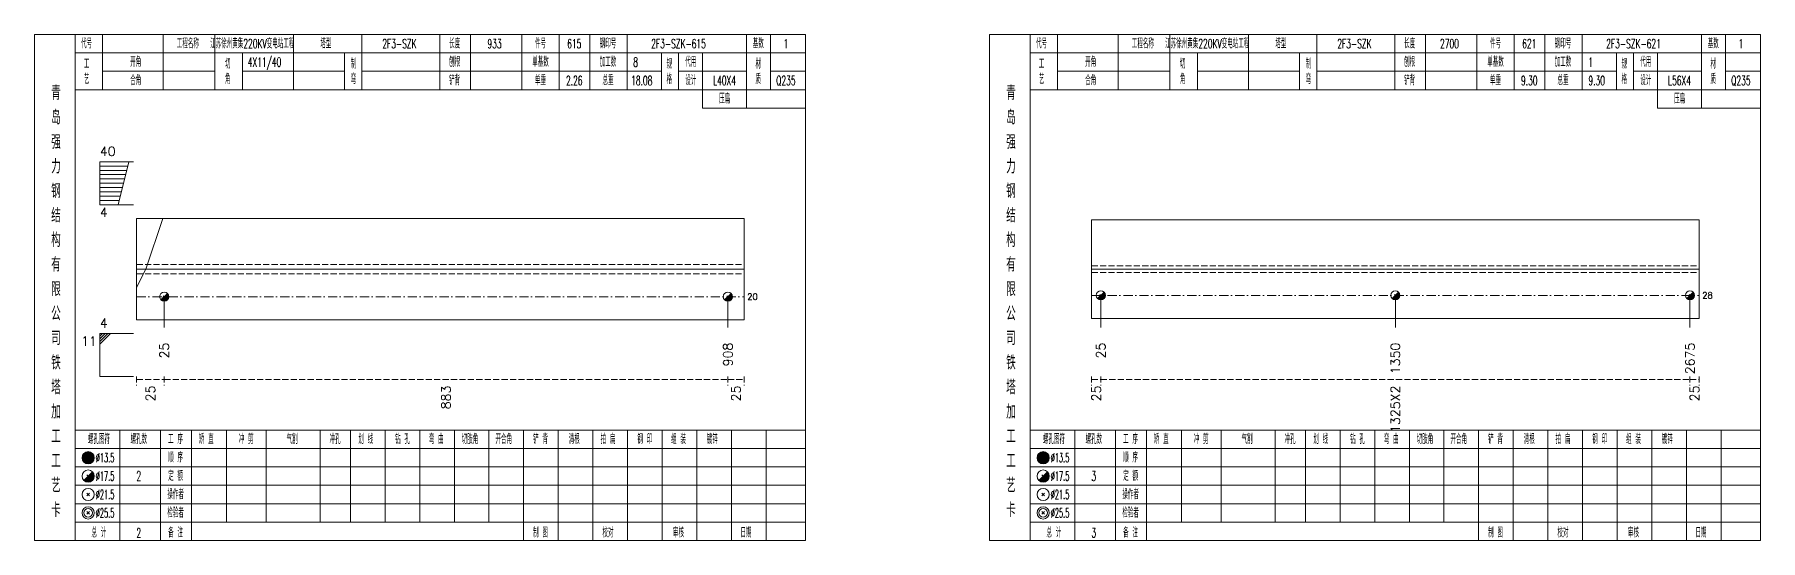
# Model space of a CAD drawing. Extents: x 0 to 4623, y -1159 to 4890.
# Drawn here: x 0 to 563, y 1800 to 1965 of the extents above; entities that cross this region are included whole.
import ezdxf
from ezdxf.enums import TextEntityAlignment as Align

# ---------------------------------------------------------------- set-up
doc = ezdxf.new("R2010")
doc.units = 0
doc.header["$MEASUREMENT"] = 0
doc.linetypes.add('一点画线', pattern=[5.2, 3, -1, 0.2, -1])
doc.linetypes.add('虚线', pattern=[2.75, 2, -0.75])
doc.layers.get('0').update_dxf_attribs({"linetype": 'CONTINUOUS', "lineweight": 25})
for name, color, linetype, lineweight in [('1', 7, 'CONTINUOUS', 25), ('4', 7, 'CONTINUOUS', 25), ('5', 7, 'CONTINUOUS', 25)]:
    doc.layers.add(name, color=color, linetype=linetype, lineweight=lineweight)
doc.styles.get("Standard").update_dxf_attribs({"font": 'simplex.shx', "width": 0.7, "height": 3, "bigfont": 'gbhzfs.shx'})

# ---------------------------------------------------------------- blocks, each defined once
blk = doc.blocks.new('孔17.5')
at = {"layer": '5', "color": 7, "linetype": 'Continuous', "lineweight": 13}
for p, q in [((-0.707, -0.707), (0.707, 0.707)), ((-0.2, 0.2), (0.2, -0.2))]:
    blk.add_line(p, q, dxfattribs=at)
blk.add_circle((0, 0), 1, dxfattribs=at)
for radius in [0.9, 0.8, 0.7, 0.6, 0.5, 0.4, 0.3, 0.2, 0.1]:
    blk.add_arc((0, 0), radius, 225, 45, dxfattribs=at)

msp = doc.modelspace()

# ---------------------------------------------------------------- linework, layer by layer
at = {"color": 7, "linetype": 'Continuous', "lineweight": 13}
for p, q in [((21.3, 1923.5), (32.3, 1923.5)), ((21.3, 1909.5), (21.3, 1923.5)), ((21.3, 1922.1), (30.45, 1922.1)), ((21.3, 1920.7), (30.1, 1920.7)), ((21.3, 1919.3), (29.75, 1919.3)), ((27.3, 1909.5), (30.8, 1923.5)), ((21.3, 1917.9), (29.4, 1917.9)), ((21.3, 1916.5), (29.05, 1916.5)), ((21.3, 1915.1), (28.7, 1915.1)), ((21.3, 1913.7), (28.35, 1913.7)), ((21.3, 1912.3), (28, 1912.3)), ((21.3, 1910.9), (27.65, 1910.9)), ((21.3, 1909.5), (32.3, 1909.5)), ((36.3, 1888.5), (41.793, 1905)), ((33.3, 1882.5), (36.3, 1888.5)), ((347.7, 1879.929), (347.7, 1869.5)), ((443.75, 1879.929), (443.75, 1869.5)), ((539.8, 1879.929), (539.8, 1869.5)), ((42.3, 1879.5), (42.3, 1869.5)), ((226.092, 1879.5), (226.092, 1869.5)), ((21.3, 1867.5), (32.3, 1867.5)), ((21.3, 1867.5), (21.3, 1853.5)), ((22.175, 1867.5), (21.3, 1866.625)), ((23.05, 1867.5), (21.3, 1865.75)), ((23.925, 1867.5), (21.3, 1864.875)), ((24.8, 1867.5), (21.3, 1864)), ((21.3, 1853.5), (32.3, 1853.5))]:
    msp.add_line(p, q, dxfattribs=at)
at = {"color": 7, "linetype": 'Continuous', "lineweight": 18}
for p, q in [((33.3, 1905), (33.3, 1872)), ((33.3, 1905), (231.4, 1905)), ((231.4, 1905), (231.4, 1872)), ((344.7, 1904.571), (344.7, 1872.429)), ((344.7, 1904.571), (542.8, 1904.571)), ((542.8, 1904.571), (542.8, 1872.429)), ((33.3, 1888.5), (231.4, 1888.5)), ((344.7, 1888.5), (542.8, 1888.5))]:
    msp.add_line(p, q, dxfattribs=at)
at = {"color": 1, "linetype": '虚线', "lineweight": 18}
for p, q in [((33.3, 1890), (231.4, 1890)), ((33.3, 1887), (231.4, 1887)), ((344.7, 1889.571), (542.8, 1889.571)), ((344.7, 1887.429), (542.8, 1887.429))]:
    msp.add_line(p, q, dxfattribs=at)
at = {"color": 3, "linetype": '一点画线', "lineweight": 13}
for p, q in [((344.7, 1879.929), (542.8, 1879.929)), ((33.3, 1879.5), (231.4, 1879.5))]:
    msp.add_line(p, q, dxfattribs=at)
at = {"color": 8, "linetype": '虚线', "lineweight": 9}
for p, q in [((33.3, 1853.5), (33.3, 1850.5)), ((33.3, 1852.5), (42.3, 1852.5)), ((42.3, 1853.5), (42.3, 1850.5)), ((42.3, 1853.5), (42.3, 1850.5)), ((42.3, 1852.5), (226.092, 1852.5)), ((226.092, 1853.5), (226.092, 1850.5)), ((226.092, 1853.5), (226.092, 1850.5)), ((226.092, 1852.5), (231.4, 1852.5)), ((231.4, 1853.5), (231.4, 1850.5)), ((344.7, 1853.5), (344.7, 1850.5)), ((344.7, 1852.5), (347.7, 1852.5)), ((347.7, 1853.5), (347.7, 1850.5)), ((347.7, 1853.5), (347.7, 1850.5)), ((347.7, 1852.5), (539.8, 1852.5)), ((539.8, 1853.5), (539.8, 1850.5)), ((539.8, 1853.5), (539.8, 1850.5)), ((539.8, 1852.5), (542.8, 1852.5)), ((542.8, 1853.5), (542.8, 1850.5))]:
    msp.add_line(p, q, dxfattribs=at)
at = {"layer": '1', "color": 7, "linetype": 'Continuous', "lineweight": 18}
for p, q in [((33.3, 1872), (231.4, 1872)), ((344.7, 1872.429), (542.8, 1872.429))]:
    msp.add_line(p, q, dxfattribs=at)
at = {"layer": '4', "color": 1, "linetype": 'Continuous', "lineweight": 18}
for p, q in [((13.3, 1800), (13.3, 1965)), ((22.2, 1947), (22.2, 1965)), ((42, 1947), (42, 1965)), ((58.8, 1947), (58.8, 1965)), ((84.4, 1947), (84.4, 1965)), ((106.7, 1947), (106.7, 1965)), ((132.2, 1947), (132.2, 1965)), ((142.2, 1947), (142.2, 1965)), ((158.9, 1947), (158.9, 1965)), ((171.1, 1947), (171.1, 1965)), ((181.1, 1947), (181.1, 1965)), ((193.3, 1947), (193.3, 1965)), ((232.2, 1941), (232.2, 1965)), ((240, 1947), (240, 1965)), ((324.7, 1800), (324.7, 1965)), ((333.6, 1947), (333.6, 1965)), ((353.4, 1947), (353.4, 1965)), ((370.2, 1947), (370.2, 1965)), ((395.8, 1947), (395.8, 1965)), ((418.1, 1947), (418.1, 1965)), ((443.6, 1947), (443.6, 1965)), ((453.6, 1947), (453.6, 1965)), ((470.3, 1947), (470.3, 1965)), ((482.5, 1947), (482.5, 1965)), ((492.5, 1947), (492.5, 1965)), ((504.7, 1947), (504.7, 1965)), ((543.6, 1941), (543.6, 1965)), ((551.4, 1947), (551.4, 1965)), ((13.3, 1959), (251.4, 1959)), ((67.8, 1947), (67.8, 1959)), ((101.1, 1947), (101.1, 1959)), ((204.4, 1947), (204.4, 1959)), ((210, 1947), (210, 1959)), ((217.8, 1941), (217.8, 1959)), ((324.7, 1959), (562.8, 1959)), ((379.2, 1947), (379.2, 1959)), ((412.5, 1947), (412.5, 1959)), ((515.8, 1947), (515.8, 1959)), ((521.4, 1947), (521.4, 1959)), ((529.2, 1941), (529.2, 1959)), ((22.2, 1953), (58.8, 1953)), ((67.8, 1953), (101.1, 1953)), ((106.7, 1953), (204.4, 1953)), ((210, 1953), (232.2, 1953)), ((240, 1953), (251.4, 1953)), ((333.6, 1953), (370.2, 1953)), ((379.2, 1953), (412.5, 1953)), ((418.1, 1953), (515.8, 1953)), ((521.4, 1953), (543.6, 1953)), ((551.4, 1953), (562.8, 1953)), ((13.3, 1947), (251.4, 1947)), ((324.7, 1947), (562.8, 1947)), ((217.8, 1941), (251.4, 1941)), ((529.2, 1941), (562.8, 1941)), ((13.3, 1836), (251.4, 1836)), ((27.8, 1800), (27.8, 1836)), ((41.1, 1800), (41.1, 1836)), ((51.2, 1800), (51.2, 1836)), ((62.6, 1806), (62.6, 1836)), ((75.5, 1806), (75.5, 1836)), ((93.1, 1806), (93.1, 1836)), ((103, 1806), (103, 1836)), ((114.3, 1806), (114.3, 1836)), ((125.6, 1806), (125.6, 1836)), ((136.9, 1806), (136.9, 1836)), ((148.1, 1806), (148.1, 1836)), ((159.5, 1806), (159.5, 1836)), ((170.8, 1806), (170.8, 1836)), ((182.1, 1806), (182.1, 1836)), ((193.4, 1806), (193.4, 1836)), ((204.7, 1806), (204.7, 1836)), ((216, 1806), (216, 1836)), ((227.3, 1806), (227.3, 1836)), ((238.6, 1806), (238.6, 1836)), ((324.7, 1836), (562.8, 1836)), ((339.2, 1800), (339.2, 1836)), ((352.5, 1800), (352.5, 1836)), ((362.6, 1800), (362.6, 1836)), ((374, 1806), (374, 1836)), ((386.9, 1806), (386.9, 1836)), ((404.5, 1806), (404.5, 1836)), ((414.4, 1806), (414.4, 1836)), ((425.7, 1806), (425.7, 1836)), ((437, 1806), (437, 1836)), ((448.3, 1806), (448.3, 1836)), ((459.5, 1806), (459.5, 1836)), ((470.9, 1806), (470.9, 1836)), ((482.2, 1806), (482.2, 1836)), ((493.5, 1806), (493.5, 1836)), ((504.8, 1806), (504.8, 1836)), ((516.1, 1806), (516.1, 1836)), ((527.4, 1806), (527.4, 1836)), ((538.7, 1806), (538.7, 1836)), ((550, 1806), (550, 1836)), ((13.3, 1830), (251.4, 1830)), ((324.7, 1830), (562.8, 1830)), ((13.3, 1824), (251.4, 1824)), ((324.7, 1824), (562.8, 1824)), ((13.3, 1818), (251.4, 1818)), ((324.7, 1818), (562.8, 1818)), ((13.3, 1812), (251.4, 1812)), ((324.7, 1812), (562.8, 1812)), ((13.3, 1806), (251.4, 1806)), ((159.5, 1800), (159.5, 1806)), ((170.8, 1800), (170.8, 1806)), ((182.1, 1800), (182.1, 1806)), ((193.4, 1800), (193.4, 1806)), ((204.7, 1800), (204.7, 1806)), ((216, 1800), (216, 1806)), ((227.3, 1800), (227.3, 1806)), ((238.6, 1800), (238.6, 1806)), ((324.7, 1806), (562.8, 1806)), ((470.9, 1800), (470.9, 1806)), ((482.2, 1800), (482.2, 1806)), ((493.5, 1800), (493.5, 1806)), ((504.8, 1800), (504.8, 1806)), ((516.1, 1800), (516.1, 1806)), ((527.4, 1800), (527.4, 1806)), ((538.7, 1800), (538.7, 1806)), ((550, 1800), (550, 1806))]:
    msp.add_line(p, q, dxfattribs=at)
at = {"layer": '4', "color": 7, "linetype": 'Continuous', "lineweight": 13}
for p, q in [((17.3, 1826.8), (17.7, 1827.2)), ((17.7, 1826.8), (17.3, 1827.2)), ((328.7, 1826.8), (329.1, 1827.2)), ((329.1, 1826.8), (328.7, 1827.2)), ((16.086, 1819.586), (18.914, 1822.414)), ((17.1, 1821.4), (17.9, 1820.6)), ((327.486, 1819.586), (330.314, 1822.414)), ((328.5, 1821.4), (329.3, 1820.6)), ((17.1, 1814.6), (17.9, 1815.4)), ((17.1, 1815.4), (17.9, 1814.6)), ((328.5, 1814.6), (329.3, 1815.4)), ((328.5, 1815.4), (329.3, 1814.6)), ((17.1, 1808.6), (17.9, 1809.4)), ((17.1, 1809.4), (17.9, 1808.6)), ((328.5, 1808.6), (329.3, 1809.4)), ((328.5, 1809.4), (329.3, 1808.6))]:
    msp.add_line(p, q, dxfattribs=at)
at = {"layer": '4', "color": 1, "linetype": 'Continuous', "lineweight": 18}
for points in [[(0, 1965), (0, 1800), (251.4, 1800), (251.4, 1965)], [(311.4, 1965), (311.4, 1800), (562.8, 1800), (562.8, 1965)]]:
    msp.add_lwpolyline(points, close=True, dxfattribs=at)
at = {"layer": '4', "color": 7, "linetype": 'Continuous', "lineweight": 13}
for centre, radius in [((17.5, 1827), 2), ((17.5, 1827), 1.8), ((17.5, 1827), 1.6), ((17.5, 1827), 1.4), ((17.5, 1827), 1.2), ((17.5, 1827), 1), ((17.5, 1827), 0.8), ((17.5, 1827), 0.6), ((17.5, 1827), 0.4), ((17.5, 1827), 0.2), ((328.9, 1827), 2), ((328.9, 1827), 1.8), ((328.9, 1827), 1.6), ((328.9, 1827), 1.4), ((328.9, 1827), 1.2), ((328.9, 1827), 1), ((328.9, 1827), 0.8), ((328.9, 1827), 0.6), ((328.9, 1827), 0.4), ((328.9, 1827), 0.2), ((17.5, 1821), 2), ((328.9, 1821), 2), ((17.5, 1815), 2), ((328.9, 1815), 2), ((17.5, 1809), 2), ((17.5, 1809), 1.4), ((328.9, 1809), 2), ((328.9, 1809), 1.4)]:
    msp.add_circle(centre, radius, dxfattribs=at)
for centre, radius in [((17.5, 1821), 1.8), ((17.5, 1821), 1.6), ((17.5, 1821), 1.4), ((17.5, 1821), 1.2), ((17.5, 1821), 1), ((17.5, 1821), 0.8), ((17.5, 1821), 0.6), ((17.5, 1821), 0.4), ((17.5, 1821), 0.2), ((328.9, 1821), 1.8), ((328.9, 1821), 1.6), ((328.9, 1821), 1.4), ((328.9, 1821), 1.2), ((328.9, 1821), 1), ((328.9, 1821), 0.8), ((328.9, 1821), 0.6), ((328.9, 1821), 0.4), ((328.9, 1821), 0.2)]:
    msp.add_arc(centre, radius, 225, 45, dxfattribs=at)

# ---------------------------------------------------------------- block references
at = {"layer": '1', "color": 7, "linetype": 'Continuous', "lineweight": 13, "xscale": 1.5, "yscale": 1.5, "zscale": 1.5}
for p in [(42.3, 1879.5), (226.092, 1879.5), (347.7, 1879.929), (443.75, 1879.929), (539.8, 1879.929)]:
    msp.add_blockref('孔17.5', p, dxfattribs=at)

# ---------------------------------------------------------------- texts
at = {"color": 7, "linetype": 'Continuous', "lineweight": 13}
for s, p in [('40', (21.3, 1924.5)), ('4', (21.3, 1868.5))]:
    msp.add_text(s, height=3, dxfattribs=at).set_placement(p, align=Align.BOTTOM_LEFT)
msp.add_text('4', height=3, dxfattribs=at).set_placement((21.3, 1908.5), align=Align.TOP_LEFT)
for s, p in [('20', (232.4, 1879.5)), ('28', (543.8, 1879.929))]:
    msp.add_text(s, height=2, dxfattribs=at).set_placement(p, align=Align.MIDDLE_LEFT)
msp.add_text('11', height=3, dxfattribs=at).set_placement((20.3, 1866.5), align=Align.TOP_RIGHT)
at = {"color": 8, "linetype": 'Continuous', "lineweight": 9}
for s, p in [('25', (37.8, 1850.5)), ('883', (134.196, 1850.5)), ('25', (228.746, 1850.5)), ('25', (346.2, 1850.5)), ('1325X2', (443.75, 1850.5)), ('25', (541.3, 1850.5))]:
    msp.add_text(s, height=3, rotation=90, dxfattribs=at).set_placement(p, align=Align.MIDDLE_RIGHT)
at = {"layer": '1', "color": 7, "linetype": 'Continuous', "lineweight": 13}
for s, p in [('25', (42.3, 1864.5)), ('908', (226.092, 1864.5)), ('25', (347.7, 1864.5)), ('1350', (443.75, 1864.5)), ('2675', (539.8, 1864.5))]:
    msp.add_text(s, height=3, rotation=90, dxfattribs=at).set_placement(p, align=Align.MIDDLE_RIGHT)
at = {"layer": '4', "color": 1, "linetype": 'Continuous', "lineweight": 13}
for s, height, width, p in [('代号', 3, 0.6, (17, 1962)), ('工程名称', 3, 0.6, (50, 1962)), ('江苏徐州黄集220KV变电站工程', 3, 0.6, (71, 1962)), ('塔型', 3, 0.6, (95, 1962)), ('2F3-SZK', 3, 0.6, (119, 1962)), ('长度', 3, 0.6, (137, 1962)), ('933', 3, 0.6, (150, 1962)), ('件号', 3, 0.6, (165, 1962)), ('615', 3, 0.6, (176, 1962)), ('钢印号', 3, 0.6, (187, 1962)), ('2F3-SZK-615', 3, 0.6, (210, 1962)), ('基数', 3, 0.6, (236, 1962)), ('1', 3, 0.6, (245, 1962)), ('代号', 3, 0.6, (328.4, 1962)), ('工程名称', 3, 0.6, (361.4, 1962)), ('江苏徐州黄集220KV变电站工程', 3, 0.6, (382.4, 1962)), ('塔型', 3, 0.6, (406.4, 1962)), ('2F3-SZK', 3, 0.6, (430.4, 1962)), ('长度', 3, 0.6, (448.4, 1962)), ('2700', 3, 0.6, (461.4, 1962)), ('件号', 3, 0.6, (476.4, 1962)), ('621', 3, 0.6, (487.4, 1962)), ('钢印号', 3, 0.6, (498.4, 1962)), ('2F3-SZK-621', 3, 0.6, (521.4, 1962)), ('基数', 3, 0.6, (547.4, 1962)), ('1', 3, 0.6, (556.4, 1962)), ('工', 3, 0.6, (17, 1955.4)), ('开角', 3, 0.6, (33, 1956)), ('切', 3, 0.6, (63, 1955.4)), ('4X11/40', 3, 0.6, (75, 1956)), ('制', 3, 0.6, (104, 1955.4)), ('刨根', 3, 0.6, (137, 1956)), ('单基数', 3, 0.6, (165, 1956)), ('加工数', 3, 0.6, (187, 1956)), ('8', 3, 0.6, (196, 1956)), ('规', 3, 0.6, (207, 1955.4)), ('代用', 3, 0.6, (214, 1956)), ('材', 3, 0.6, (236, 1955.4)), ('工', 3, 0.6, (328.4, 1955.4)), ('开角', 3, 0.6, (344.4, 1956)), ('切', 3, 0.6, (374.4, 1955.4)), ('制', 3, 0.6, (415.4, 1955.4)), ('刨根', 3, 0.6, (448.4, 1956)), ('单基数', 3, 0.6, (476.4, 1956)), ('加工数', 3, 0.6, (498.4, 1956)), ('1', 3, 0.6, (507.4, 1956)), ('规', 3, 0.6, (518.4, 1955.4)), ('代用', 3, 0.6, (525.4, 1956)), ('材', 3, 0.6, (547.4, 1955.4)), ('青', 4.6, 0.8, (7, 1946)), ('艺', 3, 0.6, (17, 1950.4)), ('合角', 3, 0.6, (33, 1950)), ('角', 3, 0.6, (63, 1950.4)), ('弯', 3, 0.6, (104, 1950.4)), ('铲背', 3, 0.6, (137, 1950)), ('单重', 3, 0.6, (165, 1950)), ('2.26', 3, 0.6, (176, 1950)), ('总重', 3, 0.6, (187, 1950)), ('18.08', 3, 0.6, (198, 1950)), ('格', 3, 0.6, (207, 1950.4)), ('设计', 3, 0.6, (214, 1950)), ('L40X4', 3, 0.6, (225, 1950)), ('质', 3, 0.6, (236, 1950.4)), ('Q235', 3, 0.6, (245, 1950)), ('青', 4.6, 0.8, (318.4, 1946)), ('艺', 3, 0.6, (328.4, 1950.4)), ('合角', 3, 0.6, (344.4, 1950)), ('角', 3, 0.6, (374.4, 1950.4)), ('弯', 3, 0.6, (415.4, 1950.4)), ('铲背', 3, 0.6, (448.4, 1950)), ('单重', 3, 0.6, (476.4, 1950)), ('9.30', 3, 0.6, (487.4, 1950)), ('总重', 3, 0.6, (498.4, 1950)), ('9.30', 3, 0.6, (509.4, 1950)), ('格', 3, 0.6, (518.4, 1950.4)), ('设计', 3, 0.6, (525.4, 1950)), ('L56X4', 3, 0.6, (536.4, 1950)), ('质', 3, 0.6, (547.4, 1950.4)), ('Q235', 3, 0.6, (556.4, 1950)), ('压扁', 3, 0.6, (225, 1944)), ('压扁', 3, 0.6, (536.4, 1944)), ('岛', 4.6, 0.8, (7, 1938)), ('岛', 4.6, 0.8, (318.4, 1938)), ('强', 4.6, 0.8, (7, 1930)), ('强', 4.6, 0.8, (318.4, 1930)), ('力', 4.6, 0.8, (7, 1922)), ('力', 4.6, 0.8, (318.4, 1922)), ('钢', 4.6, 0.8, (7, 1914)), ('钢', 4.6, 0.8, (318.4, 1914)), ('结', 4.6, 0.8, (7, 1906)), ('结', 4.6, 0.8, (318.4, 1906)), ('构', 4.6, 0.8, (7, 1898)), ('构', 4.6, 0.8, (318.4, 1898)), ('有', 4.6, 0.8, (7, 1890)), ('有', 4.6, 0.8, (318.4, 1890)), ('限', 4.6, 0.8, (7, 1882)), ('限', 4.6, 0.8, (318.4, 1882)), ('公', 4.6, 0.8, (7, 1874)), ('公', 4.6, 0.8, (318.4, 1874)), ('司', 4.6, 0.8, (7, 1866)), ('司', 4.6, 0.8, (318.4, 1866)), ('铁', 4.6, 0.8, (7, 1858)), ('铁', 4.6, 0.8, (318.4, 1858)), ('塔', 4.6, 0.8, (7, 1850)), ('塔', 4.6, 0.8, (318.4, 1850)), ('加', 4.6, 0.8, (7, 1842)), ('加', 4.6, 0.8, (318.4, 1842)), ('工', 4.6, 0.8, (7, 1834)), ('螺孔图符', 3, 0.6, (21, 1833)), ('螺孔数', 3, 0.6, (34, 1833)), ('工 序', 3, 0.6, (46, 1833)), ('矫 直', 3, 0.6, (56, 1833)), ('冲 剪', 3, 0.6, (69, 1833)), ('气割', 3, 0.6, (84, 1833)), ('冲孔', 3, 0.6, (98, 1833)), ('划 线', 3, 0.6, (108, 1833)), ('钻 孔', 3, 0.6, (120, 1833)), ('弯 曲', 3, 0.6, (131, 1833)), ('切肢角', 3, 0.6, (142, 1833)), ('开合角', 3, 0.6, (153, 1833)), ('铲 背', 3, 0.6, (165, 1833)), ('清根', 3, 0.6, (176, 1833)), ('拍 扁', 3, 0.6, (187, 1833)), ('钢 印', 3, 0.6, (199, 1833)), ('组 装', 3, 0.6, (210, 1833)), ('镀锌', 3, 0.6, (221, 1833)), ('工', 4.6, 0.8, (318.4, 1834)), ('螺孔图符', 3, 0.6, (332.4, 1833)), ('螺孔数', 3, 0.6, (345.4, 1833)), ('工 序', 3, 0.6, (357.4, 1833)), ('矫 直', 3, 0.6, (367.4, 1833)), ('冲 剪', 3, 0.6, (380.4, 1833)), ('气割', 3, 0.6, (395.4, 1833)), ('冲孔', 3, 0.6, (409.4, 1833)), ('划 线', 3, 0.6, (419.4, 1833)), ('钻 孔', 3, 0.6, (431.4, 1833)), ('弯 曲', 3, 0.6, (442.4, 1833)), ('切肢角', 3, 0.6, (453.4, 1833)), ('开合角', 3, 0.6, (464.4, 1833)), ('铲 背', 3, 0.6, (476.4, 1833)), ('清根', 3, 0.6, (487.4, 1833)), ('拍 扁', 3, 0.6, (498.4, 1833)), ('钢 印', 3, 0.6, (510.4, 1833)), ('组 装', 3, 0.6, (521.4, 1833)), ('镀锌', 3, 0.6, (532.4, 1833)), ('工', 4.6, 0.8, (7, 1826)), ('%%C13.5', 3, 0.5, (23, 1827)), ('顺 序', 3, 0.6, (46, 1827)), ('工', 4.6, 0.8, (318.4, 1826)), ('%%C13.5', 3, 0.5, (334.4, 1827)), ('顺 序', 3, 0.6, (357.4, 1827)), ('艺', 4.6, 0.8, (7, 1818)), ('%%C17.5', 3, 0.5, (23, 1821)), ('2', 3.2, 0.6, (34, 1821)), ('定 额', 3, 0.6, (46, 1821)), ('艺', 4.6, 0.8, (318.4, 1818)), ('%%C17.5', 3, 0.5, (334.4, 1821)), ('3', 3.2, 0.6, (345.4, 1821)), ('定 额', 3, 0.6, (357.4, 1821)), ('卡', 4.6, 0.8, (7, 1810)), ('%%C21.5', 3, 0.5, (23, 1815)), ('操作者', 3, 0.6, (46, 1815)), ('卡', 4.6, 0.8, (318.4, 1810)), ('%%C21.5', 3, 0.5, (334.4, 1815)), ('操作者', 3, 0.6, (357.4, 1815)), ('%%C25.5', 3, 0.5, (23, 1809)), ('检验者', 3, 0.6, (46, 1809)), ('%%C25.5', 3, 0.5, (334.4, 1809)), ('检验者', 3, 0.6, (357.4, 1809)), ('总 计', 3, 0.6, (21, 1802.5)), ('2', 3, 0.6, (34, 1802.5)), ('备 注', 3, 0.6, (46, 1802.5)), ('制 图', 3, 0.6, (165, 1802.5)), ('校对', 3, 0.6, (187, 1802.5)), ('审核', 3, 0.6, (210, 1802.5)), ('日期', 3, 0.6, (232, 1802.5)), ('总 计', 3, 0.6, (332.4, 1802.5)), ('3', 3, 0.6, (345.4, 1802.5)), ('备 注', 3, 0.6, (357.4, 1802.5)), ('制 图', 3, 0.6, (476.4, 1802.5)), ('校对', 3, 0.6, (498.4, 1802.5)), ('审核', 3, 0.6, (521.4, 1802.5)), ('日期', 3, 0.6, (543.4, 1802.5))]:
    msp.add_text(s, height=height, dxfattribs=dict(at, width=width)).set_placement(p, align=Align.MIDDLE_CENTER)

doc.saveas('drawing.dxf')
